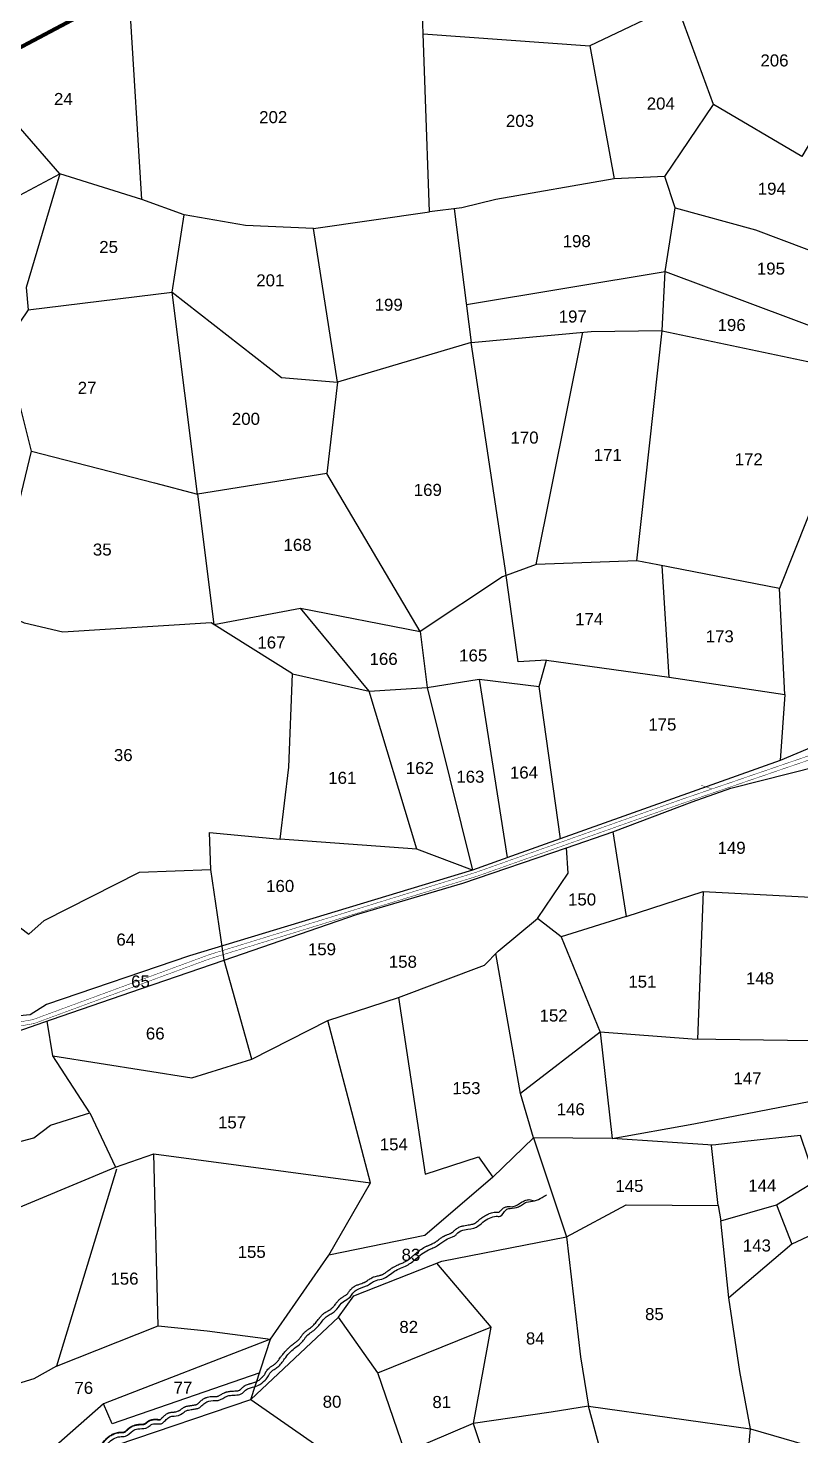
# Model space of a CAD drawing. Header units: feet. Extents: x 746667 to 763555, y 1616206 to 1623008.
# Drawn here: x 749302 to 750905, y 1618521 to 1621440 of the extents above; entities that cross this region are included whole.
import ezdxf
from ezdxf.enums import TextEntityAlignment as Align

# ---------------------------------------------------------------- set-up
doc = ezdxf.new("R2010")
doc.units = ezdxf.units.FT
doc.header["$LTSCALE"] = 15
doc.header["$MEASUREMENT"] = 0
doc.linetypes.add('HIDDEN2', pattern=[0.1875, 0.125, -0.0625])
for name, color, linetype in [('PLOT', 7, 'Continuous'), ('PLOT NO', 7, 'Continuous'), ('ROADS', 6, 'Continuous'), ('TANKS-STREAM', 4, 'Continuous')]:
    doc.layers.add(name, color=color, linetype=linetype)
doc.layers.add('VILLAGE BOUNDRY', color=5, linetype='HIDDEN2', lineweight=100)
doc.styles.get("Standard").update_dxf_attribs({"font": 'arial.ttf'})

msp = doc.modelspace()

# ---------------------------------------------------------------- linework, layer by layer
at = {"layer": 'PLOT', "lineweight": -2}
for points in [[(751096.5, 1621814.9), (751085, 1621474.6), (750907, 1621174.1), (750723.3, 1621281.7)], [(749893.8, 1621024.8), (750134.8, 1621059), (750116.6, 1621565.7)], [(750622.9, 1621132.6), (750723.3, 1621281.7), (750647.6, 1621489.3), (750467, 1621403.7)], [(749538, 1621084.7), (749514, 1621477.7)], [(750121.5, 1621428.3), (750467, 1621403.7), (750517.3, 1621127.9), (750272.3, 1621085.1), (750202, 1621067.4), (750134.8, 1621059)], [(748588.9, 1620517.5), (748679.9, 1620462), (748804.8, 1620477.9), (748997.9, 1620468.7), (749284.1, 1620459.4), (749309.1, 1620563.1), (749244.3, 1620822.5), (749023.4, 1620795.5), (749066.4, 1620977.8), (749368.1, 1621138.4), (749185.9, 1621347.2)], [(749368.1, 1621138.4), (749298.4, 1620902.6), (749302.6, 1620856.2), (749284.7, 1620830.7), (749244.7, 1620820.8)], [(749302.6, 1620856.2), (749600.9, 1620892.5), (749625.9, 1621053.1), (749538, 1621084.7), (749368.1, 1621138.4)], [(750644.4, 1621067.9), (750810.6, 1621021.7), (751029.1, 1620939.9), (751220.3, 1620868.3), (751412.3, 1620847.5), (751475.4, 1620858.1), (751504.4, 1621141.5), (751427.5, 1621130.2), (751259.4, 1621099.6), (751058.4, 1621044.6)], [(749850.7, 1620101.2), (750009.8, 1620064.9), (750129.5, 1620072.8), (750237.7, 1620089.9), (750362, 1620074.9), (750377.2, 1620129.1), (750318.6, 1620126.2), (750291.2, 1620320.3), (750221, 1620788.4), (750470, 1620811.4), (750617, 1620812.8), (750623.7, 1620935.3), (750644.4, 1621067.9), (750622.9, 1621132.6), (750517.3, 1621127.9)], [(749309.1, 1620563.1), (749564.4, 1620497.5), (749653.2, 1620473.7), (749600.9, 1620892.5), (749827.6, 1620715.4), (749944, 1620706.1), (749893.8, 1621024.8), (749753, 1621030.8), (749625.9, 1621053.1)], [(750186.1, 1621065.4), (750221, 1620788.4), (749944, 1620706.1), (749921.9, 1620516.6), (749653.2, 1620473.7), (749687, 1620203.3), (749866.9, 1620237), (750115, 1620188.6), (749921.9, 1620516.6)], [(750617, 1620812.4), (750932.7, 1620746.2), (750980.4, 1620802.4), (751029.1, 1620939.9), (751058.4, 1621044.6)], [(750211.1, 1620867.2), (750623.7, 1620935.3), (750980.4, 1620802.4), (751022.3, 1620778.8), (751023.9, 1620611.7), (751015.3, 1620491.2), (750948.2, 1620498.7), (750860.4, 1620278.2), (750608, 1620326.9), (750564.5, 1620335.3), (750356.1, 1620327.9), (750286.2, 1620302.1), (750115, 1620188.6)], [(750356.1, 1620327.9), (750452.8, 1620809.8)], [(750564.5, 1620335.3), (750617, 1620812.4)], [(751977.1, 1620400.3), (751674.4, 1620367.1), (751514.6, 1620231.9), (751185.9, 1620057.7), (750861.7, 1619921.1), (750314.6, 1619726.6), (750223.9, 1619693.8), (749636.7, 1619516.1), (749340.3, 1619414.9), (749306.4, 1619393.6), (749224.6, 1619386.5), (748971.6, 1619336.7), (748732.1, 1619332.1), (748651.6, 1619319.6), (748585.8, 1619309.3), (748546.6, 1619303.2), (748539.4, 1619307.3), (748464.2, 1619303.6), (748399.4, 1619300.4), (748172.3, 1619298.1), (748100, 1619273), (747696.8, 1619165.7)], [(750377.2, 1620129.1), (750631.6, 1620094), (750617.2, 1620325.2)], [(750631.6, 1620094), (750871.9, 1620058.1), (750860.4, 1620278.2)], [(749228, 1619617.6), (749303.8, 1619561.3), (749335.3, 1619589.3), (749532.9, 1619689.4), (749681.4, 1619695.3), (749678.4, 1619772), (749824.6, 1619758), (749843.1, 1619907.6), (749850.7, 1620101.2), (749682, 1620206.5), (749374.2, 1620187.4), (749294.8, 1620206.4), (749210.7, 1620244.6), (749200.6, 1620144)], [(750108, 1619737.2), (750009.8, 1620064.9), (749866.9, 1620237)], [(750115, 1620188.6), (750129.5, 1620072.8), (750223.9, 1619693.8), (750108, 1619737.2), (749824.6, 1619758)], [(750237.7, 1620089.9), (750295.8, 1619719.8)], [(750406.2, 1619759.1), (750362, 1620074.9)], [(750871.9, 1620058.1), (750861.7, 1619921.1)], [(747917.2, 1619176.2), (748173, 1619223.7), (748437, 1619272.6), (748790.7, 1619266.3), (749022.1, 1619309.2), (749263.7, 1619354), (749350.5, 1619383.9), (749537.3, 1619448.3), (749709.1, 1619507.5), (749982.9, 1619601.8), (750203.8, 1619667.1), (750418.9, 1619739.9), (750515.1, 1619773.3), (750679.7, 1619835.7), (750759.7, 1619863.9), (750942.9, 1619910)], [(750542.8, 1619597.9), (750702, 1619649.9), (750938.9, 1619637.2), (751035.3, 1619664.7), (750942.9, 1619910)], [(750515.1, 1619773.3), (750542.8, 1619597.9), (750407.4, 1619555.5), (750358.3, 1619593.6)], [(749766.4, 1619301.9), (749924, 1619382.2), (750070.5, 1619429.8), (750248.8, 1619496.8), (750277.1, 1619525.8), (750358.3, 1619593.6), (750422.3, 1619687.8), (750418.9, 1619739.9)], [(749353.3, 1619308.7), (749641.8, 1619263.3), (749766.4, 1619301.9), (749709.1, 1619507.5), (749681.4, 1619695.3)], [(750702, 1619649.9), (750690.2, 1619342.9)], [(750407.4, 1619555.5), (750488.4, 1619357.5), (750513.8, 1619137), (750350.4, 1619138.8), (750323.5, 1619230.8), (750272.3, 1619520.9)], [(751128.7, 1619548.8), (751198.6, 1619389.2), (751083, 1619338.5), (750926.3, 1619339.6), (750679.6, 1619343), (750488.4, 1619357.5), (750323.5, 1619230.8)], [(750070.5, 1619429.8), (750125.7, 1619063.5), (750236.1, 1619099.5), (750266.3, 1619056.9), (750350.4, 1619138.8)], [(748867.2, 1618829.8), (748889.8, 1618752.4), (749067.5, 1618733), (749156.7, 1618941.8), (748904.3, 1619029.8), (749313.9, 1619138.8), (749348.7, 1619165.1), (749430.3, 1619190.5), (749353.3, 1619308.7), (749341.7, 1619380.9)], [(750266.3, 1619056.9), (750124.9, 1618936.2), (749925.5, 1618895.2), (750012.4, 1619045.5), (749924, 1619382.2)], [(751083, 1619338.5), (751101.5, 1619243.1), (751122.3, 1619048.1), (750994.1, 1618968.5), (750885.8, 1618918.4), (750755.1, 1618807.1), (750738.6, 1618966.5), (750854.2, 1618999.6), (750885.8, 1618918.4)], [(750854.2, 1618999.6), (750935.8, 1619049.3), (750903.9, 1619143.6), (750788.8, 1619130.8), (750722.2, 1619123.3), (750513.8, 1619137), (750683.1, 1619167.9), (751100.4, 1619248.9)], [(749430.3, 1619190.5), (749483.3, 1619078), (749563, 1619105.4), (750012.4, 1619045.5)], [(750350.4, 1619138.8), (750418.6, 1618933), (750447.5, 1618684.4), (750460.3, 1618608), (750464.5, 1618582.4), (750386.9, 1618569.4), (750225.3, 1618546.2), (750084.2, 1618486), (750110.7, 1618308.6), (750009.1, 1618009.5), (749835.4, 1618003.2)], [(750691, 1618267.4), (750782.9, 1618341.9), (750800.6, 1618535), (750938.4, 1618495.3), (751048.5, 1618734.4), (751122, 1618805.1), (751275.4, 1618698.1), (751373.7, 1618706.7), (751347.6, 1618811.1), (751394.5, 1618855.2), (751600.8, 1618884.1), (751839.2, 1618913.5), (751995.1, 1619011), (752008.2, 1619137.2)], [(750733.1, 1618998), (750719.2, 1619123)], [(749361.3, 1618665), (749571.7, 1618748.9), (749563, 1619105.4)], [(749485.5, 1619073.4), (749361.3, 1618665), (749314.1, 1618638.5), (749048, 1618557.2), (749067.2, 1618733)], [(749156.7, 1618941.8), (749483.3, 1619078)], [(749946, 1618766.8), (749977.9, 1618810.9), (750160.4, 1618882.9), (750418.6, 1618933), (750542.6, 1618999.7), (750733.1, 1618998), (750738.6, 1618966.5)], [(749571.7, 1618748.9), (749673.2, 1618738.7), (749805, 1618720.9), (749925.5, 1618895.2)], [(750149.4, 1618878.6), (750262.1, 1618745.7), (750225.3, 1618546.2), (750309.2, 1618294), (750383.2, 1618112.9), (750320.5, 1618009.5), (750295.3, 1617841.1), (750093.5, 1617926.5), (750009.1, 1618009.5), (750325.3, 1618017.3), (750787.3, 1618087.9), (750704.1, 1618188.6), (750691, 1618267.4), (750572, 1618222.9), (750534.4, 1618323.6), (750309.2, 1618294)], [(750534.4, 1618323.6), (750464.5, 1618582.4), (750800.6, 1618535), (750778, 1618654.2), (750755.1, 1618807.1)], [(749764.4, 1618596.3), (749927.7, 1618481.7), (750084.2, 1618486), (750027.5, 1618651.1), (749946, 1618766.8), (749764.4, 1618596.3)], [(750027.5, 1618651.1), (750262.1, 1618745.7)], [(749805, 1618720.9), (749458.6, 1618587), (749232.1, 1618388.5)], [(749419.9, 1618311.4), (749486.7, 1618501.7), (749764.4, 1618596.3), (749805, 1618720.9)], [(749782.4, 1618651.6), (749476.6, 1618545.5), (749458.6, 1618587)]]:
    msp.add_lwpolyline(points, dxfattribs=at)
at = {"layer": 'ROADS', "linetype": 'HIDDEN2', "lineweight": -2, "ltscale": 10, "const_width": 0.994}
for points in [[(747694, 1619152.7), (748123.9, 1619246.1), (748446.2, 1619289.3), (748791.3, 1619293.2), (749311.9, 1619383.8), (749677.9, 1619518.6), (750230, 1619689), (750657.9, 1619840.8), (750976.4, 1619950.1), (751266.8, 1620081)], [(747695.8, 1619144.5), (748125.3, 1619237.7), (748446.8, 1619280.8), (748792.1, 1619284.7), (749314.1, 1619375.6), (749680.6, 1619510.6), (750232.6, 1619681), (750660.6, 1619832.8), (750979.6, 1619942.2), (751270.3, 1620073.3)]]:
    msp.add_lwpolyline(points, dxfattribs=at)
at = {"layer": 'ROADS', "linetype": 'HIDDEN2', "lineweight": -2, "ltscale": 150, "const_width": 0.994}
msp.add_lwpolyline([(750697.4, 1619870), (750697.4, 1619870), (750720.4, 1619862.3)], dxfattribs=at)
at = {"layer": 'TANKS-STREAM', "lineweight": -2}
for points in [[(749366.8, 1618333.2), (749365.9, 1618356.2), (749384.1, 1618388.2), (749403.8, 1618410), (749429, 1618448), (749452.2, 1618479), (749468.3, 1618505.3), (749492.2, 1618518.8), (749504.4, 1618519.9), (749519.3, 1618530.9), (749529.6, 1618534.9), (749546.1, 1618536.7), (749553.4, 1618540.9), (749556.8, 1618543.7), (749568.6, 1618545.6), (749580.6, 1618546.8), (749584.9, 1618550.8), (749588.8, 1618554.5), (749595.8, 1618559.9), (749605.1, 1618561.5), (749621.7, 1618566.7), (749630.1, 1618572.7), (749640.2, 1618574.9), (749648.8, 1618576.4), (749655.8, 1618578.1), (749664.5, 1618585.2), (749672.8, 1618591.3), (749690.1, 1618593.9), (749696.6, 1618594.2), (749714.9, 1618603.1), (749721.6, 1618604.5), (749747, 1618609.3), (749755.1, 1618616.9), (749763.6, 1618620.3), (749778.6, 1618625), (749794, 1618636.4), (749801, 1618645.2), (749803.8, 1618650.3), (749812.5, 1618658.4), (749819.9, 1618663.4), (749834.1, 1618680.3), (749854.4, 1618702.2), (749868, 1618713), (749875.1, 1618721.1), (749878.6, 1618726.2), (749896.8, 1618741.1), (749912.1, 1618758.5), (749920.1, 1618767.4), (749928.9, 1618772.7), (749937, 1618778), (749942.3, 1618783.3), (749956.1, 1618799.2), (749969.8, 1618808.4), (749975.6, 1618816.2), (749982.7, 1618822.9), (750003.9, 1618831.5), (750012.6, 1618836.9), (750020.3, 1618841.6), (750035.5, 1618845.7), (750050.5, 1618853.5), (750062.1, 1618862), (750087.7, 1618874.2), (750097.5, 1618880.3), (750106.4, 1618887.8), (750132.4, 1618906.3), (750141.8, 1618910.2), (750151.5, 1618915.6), (750168.6, 1618927.3), (750182.3, 1618933.1), (750188.4, 1618936.6), (750193.3, 1618941.5), (750207.4, 1618948.2), (750232.2, 1618953.7), (750245.4, 1618963.9), (750259.1, 1618972.3), (750273, 1618976), (750280.9, 1618976), (750293.3, 1618989.3), (750301.7, 1618992.2), (750319.5, 1618995.7), (750327.2, 1619000.5), (750335.8, 1619005.2), (750352.7, 1619007.9), (750368, 1619014.9), (750377.4, 1619020.3)], [(750278.4, 1618984.2), (750283, 1618988.5), (750288.4, 1618993.2), (750294.5, 1618995.8), (750301.7, 1618996), (750308.3, 1618996.1), (750325.3, 1619004.9), (750332.5, 1619008.6), (750341.4, 1619010.5), (750352.4, 1619007.8)]]:
    msp.add_spline(points, degree=3, dxfattribs=at)
for points, knots in [([(749576.2, 1618554.1), (749576.2, 1618554.1), (749576.3, 1618554.2), (749576.6, 1618554.4), (749576.8, 1618554.6), (749577.3, 1618555.1), (749577.7, 1618555.5), (749578.3, 1618556.1), (749578.5, 1618556.3), (749578.8, 1618556.7), (749579, 1618556.8), (749579.3, 1618557.1), (749579.4, 1618557.3), (749579.9, 1618557.8), (749580.2, 1618558), (749581, 1618558.9), (749581.6, 1618559.4), (749582.4, 1618560.1), (749582.6, 1618560.3), (749583, 1618560.7), (749583.1, 1618560.8), (749583.5, 1618561.2), (749583.7, 1618561.3), (749584.2, 1618561.9), (749584.6, 1618562.2), (749585.8, 1618563.3), (749586.7, 1618564.1), (749588.8, 1618565.7), (749589.9, 1618566.4), (749591.6, 1618567.3), (749591.9, 1618567.4), (749592.7, 1618567.8), (749593.1, 1618568), (749594, 1618568.3), (749594.5, 1618568.5), (749595.7, 1618568.8), (749596.6, 1618569), (749598.6, 1618569.4), (749599.8, 1618569.6), (749601.9, 1618569.8), (749602.9, 1618569.9), (749604.1, 1618570), (749604.4, 1618570), (749605.4, 1618570.1), (749606.1, 1618570.2), (749608, 1618570.5), (749609.2, 1618570.7), (749611.7, 1618571.3), (749612.9, 1618571.7), (749614.5, 1618572.4), (749615, 1618572.6), (749615.8, 1618573.1), (749616.2, 1618573.3), (749616.7, 1618573.6), (749616.8, 1618573.7), (749617.1, 1618573.9), (749617.2, 1618573.9), (749617.6, 1618574.2), (749617.9, 1618574.4), (749618.8, 1618575.1), (749619.4, 1618575.7), (749621, 1618577), (749621.9, 1618577.6), (749623.8, 1618578.9), (749624.7, 1618579.5), (749626.2, 1618580.3), (749626.6, 1618580.5), (749627.4, 1618580.8), (749627.8, 1618581), (749629, 1618581.4), (749629.8, 1618581.7), (749631.9, 1618582.3), (749633.2, 1618582.5), (749635.6, 1618582.9), (749636.7, 1618583), (749638, 1618583.2), (749638.4, 1618583.2), (749639, 1618583.3), (749639.2, 1618583.4), (749639.7, 1618583.4), (749640, 1618583.5), (749640.7, 1618583.6), (749641.2, 1618583.7), (749642.8, 1618584), (749643.9, 1618584.2), (749645.7, 1618584.5), (749646.4, 1618584.6), (749647.4, 1618584.8), (749647.7, 1618584.8), (749648.2, 1618584.9), (749648.4, 1618585), (749649.1, 1618585.1), (749649.5, 1618585.1), (749650.5, 1618585.4), (749651.1, 1618585.5), (749651.7, 1618585.7), (749651.8, 1618585.7), (749652.1, 1618585.8), (749652.1, 1618585.8), (749652.3, 1618585.9), (749652.3, 1618585.9), (749652.4, 1618586), (749652.5, 1618586), (749652.7, 1618586.1), (749652.8, 1618586.2), (749653.4, 1618586.5), (749653.8, 1618586.8), (749654.8, 1618587.7), (749655.3, 1618588.2), (749656.5, 1618589.4), (749657.2, 1618590), (749658.4, 1618591.2), (749658.8, 1618591.6), (749659.7, 1618592.4), (749660.1, 1618592.8), (749661.5, 1618594), (749662.5, 1618594.8), (749664.3, 1618596.2), (749665.1, 1618596.7), (749666.9, 1618597.8), (749667.9, 1618598.4), (749669.4, 1618599.1), (749669.8, 1618599.3), (749670.6, 1618599.6), (749671, 1618599.8), (749672.3, 1618600.2), (749673.1, 1618600.5), (749676, 1618601.3), (749678, 1618601.7), (749681.9, 1618602.1), (749683.8, 1618602.2), (749686.3, 1618602.3), (749687.1, 1618602.3), (749688.5, 1618602.4), (749689.2, 1618602.4), (749690.2, 1618602.4), (749690.5, 1618602.4), (749691.1, 1618602.4), (749691.4, 1618602.4), (749692.2, 1618602.4), (749692.7, 1618602.4), (749693.5, 1618602.4), (749693.8, 1618602.4), (749694.4, 1618602.5), (749694.7, 1618602.5), (749695.2, 1618602.6), (749695.5, 1618602.7), (749696.3, 1618602.9), (749696.9, 1618603.2), (749698.3, 1618603.8), (749699, 1618604.2), (749700.7, 1618605.1), (749701.6, 1618605.7), (749703.5, 1618606.8), (749704.5, 1618607.5), (749706.7, 1618608.7), (749707.8, 1618609.4), (749709.7, 1618610.2), (749710.3, 1618610.5), (749711.3, 1618610.9), (749711.7, 1618611), (749712.5, 1618611.3), (749713, 1618611.5), (749714.2, 1618611.8), (749715.1, 1618612), (749717.2, 1618612.5), (749718.4, 1618612.7), (749720.6, 1618613), (749721.6, 1618613.1), (749723.5, 1618613.2), (749724.4, 1618613.3), (749727.2, 1618613.4), (749729, 1618613.5), (749732.3, 1618613.7), (749733.9, 1618613.8), (749736.5, 1618614.1), (749737.5, 1618614.3), (749739.1, 1618614.7), (749739.8, 1618615), (749740.9, 1618615.5), (749741.4, 1618615.7), (749741.9, 1618616.1), (749742, 1618616.2), (749742.2, 1618616.3), (749742.3, 1618616.4), (749742.7, 1618616.8), (749742.9, 1618617), (749743.7, 1618617.8), (749744.3, 1618618.4), (749745.6, 1618619.8), (749746.3, 1618620.5), (749748, 1618622.1), (749749, 1618622.9), (749750.4, 1618623.9), (749750.6, 1618624.1), (749751.2, 1618624.4), (749751.4, 1618624.6), (749752.2, 1618625.1), (749752.8, 1618625.4), (749754.7, 1618626.3), (749756, 1618626.8), (749758.5, 1618627.7), (749759.7, 1618628), (749761.2, 1618628.4), (749761.7, 1618628.5), (749762.5, 1618628.8), (749763, 1618628.9), (749764.2, 1618629.2), (749765.1, 1618629.4), (749767.5, 1618630.1), (749769, 1618630.5), (749771.8, 1618631.4), (749773.2, 1618631.9), (749774.8, 1618632.6), (749775.2, 1618632.8), (749776, 1618633.2), (749776.5, 1618633.4), (749777.7, 1618634.1), (749778.5, 1618634.6), (749781.7, 1618636.7), (749784, 1618638.7), (749786.8, 1618641.3), (749787.2, 1618641.7), (749787.9, 1618642.4), (749788.3, 1618642.8), (749788.9, 1618643.4), (749789.2, 1618643.7), (749790.1, 1618644.7), (749790.7, 1618645.4), (749791.5, 1618646.4), (749791.8, 1618646.8), (749792.7, 1618647.9), (749793.2, 1618648.6), (749793.7, 1618649.5), (749793.7, 1618649.7), (749793.9, 1618650), (749794, 1618650.2), (749794.3, 1618650.8), (749794.5, 1618651.2), (749795, 1618652.1), (749795.2, 1618652.6), (749795.8, 1618653.6), (749796.2, 1618654.3), (749797, 1618655.6), (749797.5, 1618656.2), (749799, 1618658.3), (749800.2, 1618659.5), (749802.6, 1618661.7), (749803.8, 1618662.7), (749805.9, 1618664.2), (749806.7, 1618664.8), (749808.3, 1618665.8), (749809, 1618666.3), (749810.5, 1618667.3), (749811.2, 1618667.7), (749812.4, 1618668.5), (749812.9, 1618668.8), (749813.7, 1618669.4), (749814, 1618669.6), (749814.5, 1618670), (749814.7, 1618670.2), (749815.1, 1618670.5), (749815.3, 1618670.7), (749815.9, 1618671.2), (749816.4, 1618671.6), (749817.6, 1618672.8), (749818.4, 1618673.7), (749820.5, 1618676.2), (749821.8, 1618677.9), (749824, 1618681), (749824.9, 1618682.2), (749826.3, 1618684.1), (749826.8, 1618684.8), (749827.7, 1618686.1), (749828.2, 1618686.7), (749829.7, 1618688.7), (749830.7, 1618689.9), (749833.7, 1618693.7), (749835.8, 1618696.1), (749839.5, 1618700.1), (749841, 1618701.6), (749843.7, 1618704.1), (749844.7, 1618705.1), (749846.6, 1618706.7), (749847.4, 1618707.4), (749848.8, 1618708.6), (749849.4, 1618709), (749851.2, 1618710.4), (749852.3, 1618711.3), (749855.3, 1618713.5), (749857.1, 1618714.8), (749859.4, 1618716.7), (749860.1, 1618717.3), (749861.2, 1618718.3), (749861.7, 1618718.7), (749863, 1618720), (749863.9, 1618720.9), (749865.6, 1618722.7), (749866.4, 1618723.7), (749867.4, 1618725.1), (749867.6, 1618725.4), (749868, 1618725.9), (749868.2, 1618726.2), (749868.8, 1618727.1), (749869.3, 1618727.7), (749870.3, 1618729.2), (749870.9, 1618730), (749871.8, 1618731.2), (749872.1, 1618731.6), (749872.8, 1618732.4), (749873.1, 1618732.8), (749874.1, 1618733.9), (749874.8, 1618734.6), (749877.2, 1618736.9), (749878.9, 1618738.3), (749882.3, 1618740.9), (749883.9, 1618742), (749887, 1618744.2), (749888.5, 1618745.3), (749890.2, 1618746.7), (749890.6, 1618747), (749891.3, 1618747.6), (749891.6, 1618747.8), (749892.2, 1618748.4), (749892.5, 1618748.7), (749893.4, 1618749.5), (749894.1, 1618750.1), (749895.8, 1618751.9), (749897, 1618753.2), (749899.2, 1618755.8), (749900.2, 1618757.1), (749902.1, 1618759.5), (749903, 1618760.7), (749904.3, 1618762.4), (749904.7, 1618762.9), (749905.5, 1618763.9), (749905.8, 1618764.3), (749906.5, 1618765.2), (749906.9, 1618765.7), (749908, 1618767.1), (749908.8, 1618768.1), (749910.2, 1618769.7), (749910.8, 1618770.3), (749912.2, 1618771.7), (749913, 1618772.5), (749914.5, 1618773.8), (749915.2, 1618774.3), (749916.7, 1618775.4), (749917.4, 1618775.9), (749919.5, 1618777.3), (749921, 1618778.1), (749923, 1618779.2), (749923.7, 1618779.6), (749924.9, 1618780.2), (749925.4, 1618780.5), (749926.3, 1618781), (749926.7, 1618781.3), (749928, 1618782), (749928.8, 1618782.5), (749930.3, 1618783.5), (749930.9, 1618784), (749931.7, 1618784.7), (749932, 1618784.9), (749932.5, 1618785.3), (749932.7, 1618785.6), (749933.5, 1618786.3), (749934, 1618786.8), (749935.3, 1618788.2), (749936.1, 1618789.1), (749937.7, 1618791.2), (749938.5, 1618792.2), (749940.5, 1618794.9), (749941.7, 1618796.5), (749944.4, 1618799.8), (749945.9, 1618801.5), (749948.2, 1618803.7), (749948.8, 1618804.3), (749949.9, 1618805.2), (749950.3, 1618805.5), (749951, 1618806), (749951.3, 1618806.2), (749951.8, 1618806.6), (749952.1, 1618806.8), (749953, 1618807.4), (749953.5, 1618807.8), (749955.1, 1618808.8), (749956.2, 1618809.4), (749958.1, 1618810.5), (749959, 1618811), (749960.6, 1618812), (749961.4, 1618812.4), (749962.6, 1618813.3), (749963.1, 1618813.7), (749963.6, 1618814.3), (749963.7, 1618814.4), (749964, 1618814.6), (749964.1, 1618814.8), (749964.5, 1618815.3), (749964.8, 1618815.6), (749965.6, 1618816.7), (749966.2, 1618817.5), (749967.4, 1618819.3), (749968, 1618820.3), (749969.2, 1618821.8), (749969.5, 1618822.2), (749970.2, 1618823.1), (749970.6, 1618823.5), (749971.7, 1618824.7), (749972.5, 1618825.5), (749974.1, 1618827), (749974.9, 1618827.7), (749976.3, 1618828.8), (749976.9, 1618829.2), (749978, 1618830), (749978.5, 1618830.3), (749979.5, 1618830.9), (749980, 1618831.2), (749981.5, 1618832), (749982.5, 1618832.5), (749985.4, 1618833.8), (749987.3, 1618834.5), (749990.9, 1618835.8), (749992.6, 1618836.3), (749995.8, 1618837.4), (749997.3, 1618837.9), (749999, 1618838.7), (749999.4, 1618838.8), (750000.1, 1618839.1), (750000.3, 1618839.3), (750001.2, 1618839.7), (750001.7, 1618840), (750003.5, 1618841.1), (750004.8, 1618841.9), (750006.7, 1618843.2), (750007.2, 1618843.5), (750008.7, 1618844.6), (750009.8, 1618845.3), (750012.1, 1618846.9), (750013.4, 1618847.6), (750015.3, 1618848.6), (750015.8, 1618848.9), (750016.6, 1618849.3), (750017, 1618849.5), (750018.3, 1618850), (750019.1, 1618850.3), (750021.6, 1618851.1), (750023.3, 1618851.5), (750026.3, 1618852.2), (750027.7, 1618852.5), (750030.3, 1618853.1), (750031.5, 1618853.4), (750032.9, 1618853.8), (750033.2, 1618853.9), (750034.2, 1618854.2), (750034.8, 1618854.4), (750036.7, 1618855.2), (750038, 1618855.8), (750040.3, 1618857), (750041.4, 1618857.6), (750043.2, 1618858.8), (750043.9, 1618859.3), (750045.3, 1618860.3), (750045.9, 1618860.7), (750047.2, 1618861.7), (750047.8, 1618862.1), (750049.8, 1618863.6), (750051.1, 1618864.7), (750054, 1618866.8), (750055.5, 1618867.9), (750057.6, 1618869.2), (750058, 1618869.5), (750058.9, 1618870.1), (750059.4, 1618870.3), (750060.7, 1618871.1), (750061.6, 1618871.6), (750064.3, 1618873), (750066, 1618873.8), (750070.6, 1618875.9), (750073.3, 1618877), (750078.5, 1618879.2), (750080.9, 1618880.3), (750083.8, 1618881.7), (750084.5, 1618882.1), (750085.7, 1618882.7), (750086.3, 1618883.1), (750088.1, 1618884.2), (750089.3, 1618884.9), (750091.1, 1618886.1), (750091.6, 1618886.5), (750092.6, 1618887.3), (750093.1, 1618887.6), (750094, 1618888.4), (750094.5, 1618888.8), (750095.9, 1618889.9), (750096.9, 1618890.8), (750098.6, 1618892.3), (750099.4, 1618893), (750100.8, 1618894.2), (750101.5, 1618894.8), (750102.9, 1618896.1), (750103.6, 1618896.7), (750105.7, 1618898.5), (750107.1, 1618899.7), (750111.5, 1618903.3), (750114.6, 1618905.6), (750121.1, 1618910), (750124.5, 1618912), (750128.7, 1618914), (750129.2, 1618914.2), (750130.2, 1618914.6), (750130.7, 1618914.8), (750132.2, 1618915.4), (750133.1, 1618915.8), (750134.9, 1618916.5), (750135.7, 1618916.9), (750137, 1618917.4), (750137.5, 1618917.6), (750138.3, 1618917.9), (750138.7, 1618918.1), (750139.4, 1618918.4), (750139.8, 1618918.6), (750140.9, 1618919.2), (750141.6, 1618919.5), (750143.8, 1618920.7), (750145.2, 1618921.6), (750147.2, 1618922.9), (750147.9, 1618923.4), (750149.1, 1618924.3), (750149.8, 1618924.7), (750151.8, 1618926.2), (750153.1, 1618927.2), (750156.4, 1618929.6), (750158.3, 1618931), (750161.2, 1618932.8), (750162, 1618933.3), (750163.4, 1618934.1), (750163.8, 1618934.4), (750164.8, 1618934.8), (750165.2, 1618935.1), (750166.1, 1618935.5), (750166.5, 1618935.7), (750167.8, 1618936.3), (750168.7, 1618936.7), (750171.3, 1618937.8), (750173.1, 1618938.5), (750175.6, 1618939.4), (750176.4, 1618939.7), (750177.7, 1618940.3), (750178.2, 1618940.5), (750179.3, 1618941), (750179.9, 1618941.3), (750181, 1618941.9), (750181.5, 1618942.2), (750182.2, 1618942.7), (750182.5, 1618942.9), (750182.9, 1618943.2), (750183, 1618943.2), (750183.2, 1618943.4), (750183.4, 1618943.6), (750184, 1618944.2), (750184.5, 1618944.7), (750185.6, 1618945.8), (750186.2, 1618946.5), (750187.2, 1618947.4), (750187.4, 1618947.6), (750187.8, 1618948), (750188.1, 1618948.2), (750188.7, 1618948.8), (750189.2, 1618949.2), (750190.6, 1618950.2), (750191.6, 1618950.9), (750194.6, 1618952.7), (750196.8, 1618953.7), (750201.2, 1618955.4), (750203.4, 1618956), (750207.7, 1618957), (750209.8, 1618957.4), (750213.8, 1618958), (750215.7, 1618958.2), (750219.3, 1618958.7), (750220.9, 1618959), (750223.9, 1618959.7), (750225.3, 1618960), (750227, 1618960.7), (750227.5, 1618960.9), (750228.2, 1618961.2), (750228.4, 1618961.3), (750228.8, 1618961.6), (750229, 1618961.7), (750229.6, 1618962.1), (750230.1, 1618962.3), (750231.5, 1618963.3), (750232.6, 1618964.2), (750234.9, 1618966.1), (750236.1, 1618967.2), (750238, 1618968.8), (750238.6, 1618969.3), (750239.8, 1618970.3), (750240.3, 1618970.7), (750241.4, 1618971.5), (750241.9, 1618971.9), (750243.5, 1618973.1), (750244.6, 1618973.8), (750247.9, 1618976), (750250.2, 1618977.3), (750253.1, 1618978.8), (750253.8, 1618979.1), (750255.1, 1618979.8), (750255.8, 1618980.1), (750257.1, 1618980.8), (750257.9, 1618981.1), (750260, 1618982), (750261.6, 1618982.6), (750264.9, 1618983.6), (750266.7, 1618984), (750269.2, 1618984.4), (750269.8, 1618984.4), (750270.8, 1618984.5), (750271.3, 1618984.5), (750272.1, 1618984.6), (750272.5, 1618984.6), (750273.1, 1618984.6), (750273.4, 1618984.5), (750273.9, 1618984.5), (750274.2, 1618984.5), (750274.9, 1618984.5), (750275.4, 1618984.4), (750276.5, 1618984.3), (750277.1, 1618984.3), (750277.9, 1618984.2), (750278.2, 1618984.2), (750278.4, 1618984.2)], [329.470249, 329.470249, 329.470249, 329.470249, 330.758664, 330.758664, 332.047079, 332.047079, 333.947576, 333.947576, 334.691261, 334.691261, 335.250418, 335.250418, 335.809574, 335.809574, 336.927886, 336.927886, 339.164511, 339.164511, 340.072676, 340.072676, 340.793694, 340.793694, 341.514713, 341.514713, 342.95675, 342.95675, 345.704923, 345.704923, 348.453095, 348.453095, 349.130574, 349.130574, 349.999476, 349.999476, 350.868378, 350.868378, 352.606182, 352.606182, 355.380777, 355.380777, 358.155373, 358.155373, 359.220154, 359.220154, 361.455761, 361.455761, 365.926977, 365.926977, 371.155224, 371.155224, 373.504879, 373.504879, 375.562882, 375.562882, 376.235688, 376.235688, 376.908494, 376.908494, 378.254107, 378.254107, 381.01227, 381.01227, 383.770432, 383.770432, 386.088688, 386.088688, 386.925518, 386.925518, 387.762347, 387.762347, 389.436007, 389.436007, 392.477936, 392.477936, 395.519864, 395.519864, 396.609122, 396.609122, 397.467041, 397.467041, 398.324959, 398.324959, 400.040797, 400.040797, 403.472471, 403.472471, 405.58469, 405.58469, 406.307517, 406.307517, 407.030343, 407.030343, 408.475996, 408.475996, 410.974515, 410.974515, 412.003678, 412.003678, 412.725626, 412.725626, 413.321008, 413.321008, 413.91639, 413.91639, 415.107155, 415.107155, 417.891038, 417.891038, 420.674922, 420.674922, 423.458806, 423.458806, 425.000932, 425.000932, 426.543057, 426.543057, 429.627308, 429.627308, 431.901372, 431.901372, 434.40113, 434.40113, 435.398449, 435.398449, 436.395768, 436.395768, 438.390406, 438.390406, 443.230542, 443.230542, 448.070678, 448.070678, 450.008594, 450.008594, 452.000292, 452.000292, 452.91471, 452.91471, 453.829128, 453.829128, 455.657963, 455.657963, 457.042008, 457.042008, 458.733968, 458.733968, 460.425927, 460.425927, 463.710581, 463.710581, 466.995235, 466.995235, 470.279888, 470.279888, 473.564542, 473.564542, 476.849195, 476.849195, 478.288561, 478.288561, 479.254402, 479.254402, 480.220243, 480.220243, 482.151925, 482.151925, 485.210136, 485.210136, 487.661779, 487.661779, 490.113422, 490.113422, 495.258621, 495.258621, 500.403819, 500.403819, 504.660771, 504.660771, 508.225134, 508.225134, 511.789497, 511.789497, 512.627561, 512.627561, 513.465625, 513.465625, 515.141752, 515.141752, 517.797311, 517.797311, 520.45287, 520.45287, 523.108429, 523.108429, 523.722814, 523.722814, 524.337198, 524.337198, 525.565968, 525.565968, 528.700106, 528.700106, 531.834244, 531.834244, 533.124958, 533.124958, 534.415671, 534.415671, 536.997098, 536.997098, 542.159951, 542.159951, 547.322804, 547.322804, 549.1559, 549.1559, 550.988996, 550.988996, 554.655188, 554.655188, 565.073339, 565.073339, 566.989694, 566.989694, 568.529034, 568.529034, 570.068374, 570.068374, 573.147054, 573.147054, 575.03352, 575.03352, 578.806453, 578.806453, 579.553062, 579.553062, 580.29967, 580.29967, 581.792887, 581.792887, 583.098334, 583.098334, 584.708918, 584.708918, 586.319501, 586.319501, 590.050852, 590.050852, 593.782202, 593.782202, 596.330061, 596.330061, 598.912924, 598.912924, 601.495787, 601.495787, 603.63809, 603.63809, 605.112921, 605.112921, 606.221262, 606.221262, 607.329602, 607.329602, 609.546284, 609.546284, 613.979646, 613.979646, 621.06485, 621.06485, 625.622727, 625.622727, 627.901507, 627.901507, 630.180288, 630.180288, 634.737848, 634.737848, 643.852968, 643.852968, 649.848902, 649.848902, 653.946878, 653.946878, 656.842633, 656.842633, 658.957348, 658.957348, 663.026698, 663.026698, 669.99448, 669.99448, 673.032721, 673.032721, 675.28558, 675.28558, 679.791299, 679.791299, 684.297017, 684.297017, 685.621949, 685.621949, 686.740108, 686.740108, 689.225024, 689.225024, 691.709941, 691.709941, 692.919426, 692.919426, 694.128912, 694.128912, 696.547883, 696.547883, 702.272778, 702.272778, 707.997673, 707.997673, 713.722568, 713.722568, 715.499093, 715.499093, 716.987072, 716.987072, 718.475051, 718.475051, 721.451008, 721.451008, 727.402924, 727.402924, 732.564756, 732.564756, 737.047158, 737.047158, 739.028298, 739.028298, 740.673242, 740.673242, 742.318186, 742.318186, 745.608074, 745.608074, 747.827398, 747.827398, 750.351963, 750.351963, 752.434839, 752.434839, 754.517715, 754.517715, 758.830665, 758.830665, 761.266402, 761.266402, 762.992854, 762.992854, 764.719305, 764.719305, 768.172208, 768.172208, 771.194314, 771.194314, 772.570423, 772.570423, 773.946531, 773.946531, 776.698748, 776.698748, 780.948707, 780.948707, 785.198667, 785.198667, 790.913555, 790.913555, 796.628442, 796.628442, 798.704284, 798.704284, 799.899545, 799.899545, 800.712351, 800.712351, 801.525156, 801.525156, 803.150766, 803.150766, 806.401987, 806.401987, 809.653207, 809.653207, 812.904428, 812.904428, 816.155649, 816.155649, 817.187944, 817.187944, 818.22024, 818.22024, 820.284831, 820.284831, 823.38978, 823.38978, 826.49473, 826.49473, 827.811182, 827.811182, 829.127634, 829.127634, 831.760538, 831.760538, 834.17263, 834.17263, 835.821232, 835.821232, 837.173014, 837.173014, 838.524796, 838.524796, 841.228361, 841.228361, 846.543654, 846.543654, 851.858946, 851.858946, 857.174239, 857.174239, 858.768848, 858.768848, 860.009409, 860.009409, 862.408429, 862.408429, 867.720881, 867.720881, 869.582172, 869.582172, 873.304753, 873.304753, 877.027334, 877.027334, 878.239882, 878.239882, 879.199839, 879.199839, 881.264661, 881.264661, 885.489967, 885.489967, 889.715273, 889.715273, 893.940579, 893.940579, 895.238276, 895.238276, 897.842865, 897.842865, 903.052045, 903.052045, 907.349372, 907.349372, 910.445542, 910.445542, 912.974731, 912.974731, 915.503919, 915.503919, 920.562295, 920.562295, 925.620672, 925.620672, 926.985915, 926.985915, 928.351157, 928.351157, 931.081642, 931.081642, 936.542613, 936.542613, 945.167983, 945.167983, 953.793354, 953.793354, 956.205574, 956.205574, 958.617795, 958.617795, 963.442237, 963.442237, 965.84871, 965.84871, 967.883789, 967.883789, 969.918869, 969.918869, 973.989028, 973.989028, 977.086663, 977.086663, 979.773364, 979.773364, 982.460066, 982.460066, 987.833468, 987.833468, 998.580272, 998.580272, 1009.327077, 1009.327077, 1010.795517, 1010.795517, 1012.263958, 1012.263958, 1015.200839, 1015.200839, 1017.968786, 1017.968786, 1019.675084, 1019.675084, 1021.104611, 1021.104611, 1022.534138, 1022.534138, 1025.393192, 1025.393192, 1031.111301, 1031.111301, 1033.670487, 1033.670487, 1036.229672, 1036.229672, 1041.348043, 1041.348043, 1047.950698, 1047.950698, 1050.448735, 1050.448735, 1051.862694, 1051.862694, 1053.103369, 1053.103369, 1054.344044, 1054.344044, 1056.825394, 1056.825394, 1062.359306, 1062.359306, 1065.101438, 1065.101438, 1067.042104, 1067.042104, 1069.474415, 1069.474415, 1071.906726, 1071.906726, 1073.937536, 1073.937536, 1074.568591, 1074.568591, 1075.753887, 1075.753887, 1078.161383, 1078.161383, 1080.568879, 1080.568879, 1081.220233, 1081.220233, 1081.871587, 1081.871587, 1083.174295, 1083.174295, 1085.779711, 1085.779711, 1091.36615, 1091.36615, 1096.952589, 1096.952589, 1102.539028, 1102.539028, 1108.125467, 1108.125467, 1113.711906, 1113.711906, 1119.298345, 1119.298345, 1121.986934, 1121.986934, 1123.067426, 1123.067426, 1124.147917, 1124.147917, 1126.3089, 1126.3089, 1131.153255, 1131.153255, 1135.99761, 1135.99761, 1138.270196, 1138.270196, 1140.030384, 1140.030384, 1141.790573, 1141.790573, 1145.31095, 1145.31095, 1152.351705, 1152.351705, 1154.376954, 1154.376954, 1156.419241, 1156.419241, 1158.461529, 1158.461529, 1162.546103, 1162.546103, 1166.630678, 1166.630678, 1167.906095, 1167.906095, 1168.909709, 1168.909709, 1169.605755, 1169.605755, 1170.166011, 1170.166011, 1170.726266, 1170.726266, 1171.846777, 1171.846777, 1173.687092, 1173.687092, 1174.983222, 1174.983222, 1174.983222, 1174.983222]), ([(749357.6, 1618331.9), (749357.5, 1618332.6), (749357.4, 1618333.4), (749357.1, 1618335.5), (749356.9, 1618337), (749356.4, 1618341.3), (749356.2, 1618344.2), (749356, 1618350.2), (749356.1, 1618353.3), (749356.7, 1618357.3), (749356.8, 1618358.2), (749357.2, 1618360), (749357.4, 1618360.9), (749358.1, 1618363.4), (749358.6, 1618365.1), (749360.4, 1618370.1), (749362, 1618373.3), (749365.5, 1618379.3), (749367.4, 1618382.2), (749371.4, 1618387.6), (749373.6, 1618390.2), (749377.4, 1618394.7), (749379.1, 1618396.6), (749382.6, 1618400.3), (749384.2, 1618402.1), (749387.5, 1618405.6), (749389.1, 1618407.2), (749392.1, 1618410.5), (749393.5, 1618412.1), (749396, 1618415.1), (749397, 1618416.5), (749399.2, 1618419.3), (749400.2, 1618420.8), (749403.4, 1618425.3), (749405.4, 1618428.5), (749409.5, 1618435.1), (749411.6, 1618438.4), (749415.8, 1618445.2), (749418.1, 1618448.7), (749421.1, 1618453), (749421.8, 1618454), (749423.2, 1618455.9), (749423.9, 1618456.8), (749426, 1618459.5), (749427.4, 1618461.3), (749431.6, 1618466.6), (749434.4, 1618470), (749439.6, 1618476.8), (749442, 1618480.1), (749444.4, 1618484), (749444.7, 1618484.5), (749445.3, 1618485.5), (749445.6, 1618486.1), (749446.5, 1618487.7), (749447.1, 1618488.8), (749449.1, 1618492.5), (749450.5, 1618495.1), (749453.6, 1618500.6), (749455.3, 1618503.4), (749458.1, 1618507.5), (749459.1, 1618508.9), (749461.1, 1618511.2), (749462, 1618512.3), (749464, 1618514.3), (749465, 1618515.3), (749468.2, 1618518.2), (749470.5, 1618520), (749475.4, 1618523.1), (749478, 1618524.5), (749483.6, 1618526.6), (749486.6, 1618527.5), (749490.1, 1618527.9), (749490.5, 1618528), (749491.4, 1618528.1), (749491.7, 1618528.1), (749492.5, 1618528.2), (749492.9, 1618528.2), (749493.9, 1618528.2), (749494.6, 1618528.3), (749496.3, 1618528.3), (749497.3, 1618528.3), (749499.1, 1618528.4), (749499.8, 1618528.4), (749500.8, 1618528.5), (749501.1, 1618528.6), (749501.4, 1618528.7), (749501.5, 1618528.7), (749501.6, 1618528.7), (749501.7, 1618528.7), (749501.8, 1618528.8), (749501.8, 1618528.8), (749502, 1618528.9), (749502.1, 1618528.9), (749502.6, 1618529.2), (749503, 1618529.4), (749503.9, 1618530.1), (749504.5, 1618530.5), (749505.7, 1618531.5), (749506.3, 1618532.1), (749507.7, 1618533.4), (749508.5, 1618534.1), (749510.1, 1618535.5), (749511, 1618536.3), (749512.5, 1618537.4), (749513, 1618537.8), (749514, 1618538.5), (749514.4, 1618538.7), (749515.2, 1618539.3), (749515.6, 1618539.5), (749516.9, 1618540.3), (749517.8, 1618540.7), (749520.4, 1618542), (749522.2, 1618542.7), (749525.3, 1618543.5), (749526.5, 1618543.8), (749528.2, 1618544.1), (749528.6, 1618544.2), (749529.5, 1618544.3), (749529.9, 1618544.3), (749531.1, 1618544.5), (749531.9, 1618544.5), (749534.2, 1618544.7), (749535.5, 1618544.7), (749538, 1618544.8), (749539.1, 1618544.8), (749541, 1618545), (749541.8, 1618545.2), (749542.6, 1618545.4), (749542.8, 1618545.4), (749543.1, 1618545.5), (749543.2, 1618545.6), (749543.5, 1618545.7), (749543.6, 1618545.7), (749544, 1618545.9), (749544.3, 1618546), (749545.3, 1618546.5), (749546.1, 1618547.1), (749547, 1618547.8), (749547.1, 1618547.9), (749547.4, 1618548), (749547.5, 1618548.1), (749547.8, 1618548.4), (749548.1, 1618548.7), (749548.9, 1618549.3), (749549.4, 1618549.8), (749550.4, 1618550.5), (749550.7, 1618550.8), (749551.2, 1618551.2), (749551.5, 1618551.3), (749551.9, 1618551.6), (749552.1, 1618551.7), (749552.5, 1618552), (749552.8, 1618552.1), (749553.4, 1618552.5), (749553.8, 1618552.7), (749555.1, 1618553.3), (749555.9, 1618553.6), (749558.1, 1618554.3), (749559.5, 1618554.5), (749562, 1618554.9), (749563.2, 1618555), (749565.6, 1618555.1), (749566.7, 1618555), (749568.3, 1618555), (749568.8, 1618555), (749569.8, 1618554.9), (749570.3, 1618554.9), (749571.8, 1618554.8), (749572.6, 1618554.7), (749574.1, 1618554.7), (749574.7, 1618554.7), (749575.5, 1618554.8), (749575.7, 1618554.8), (749575.8, 1618554.8)], [0, 0, 0, 0, 2.109813, 2.109813, 6.329438, 6.329438, 14.214012, 14.214012, 22.098586, 22.098586, 24.322741, 24.322741, 26.546896, 26.546896, 30.995205, 30.995205, 40.053798, 40.053798, 49.112391, 49.112391, 58.170984, 58.170984, 65.448564, 65.448564, 72.726144, 72.726144, 79.896457, 79.896457, 86.782467, 86.782467, 92.689217, 92.689217, 98.595967, 98.595967, 110.409467, 110.409467, 122.222967, 122.222967, 134.036466, 134.036466, 137.349227, 137.349227, 140.661989, 140.661989, 147.287511, 147.287511, 160.685068, 160.685068, 174.082626, 174.082626, 176.094799, 176.094799, 178.106972, 178.106972, 182.131317, 182.131317, 191.034063, 191.034063, 199.936808, 199.936808, 204.226884, 204.226884, 207.69564, 207.69564, 211.164395, 211.164395, 218.101906, 218.101906, 225.039416, 225.039416, 231.976927, 231.976927, 232.948416, 232.948416, 233.801631, 233.801631, 234.654846, 234.654846, 236.361277, 236.361277, 239.352366, 239.352366, 242.343455, 242.343455, 244.702528, 244.702528, 245.410407, 245.410407, 246.022809, 246.022809, 246.635211, 246.635211, 247.860014, 247.860014, 250.735571, 250.735571, 253.611128, 253.611128, 256.486685, 256.486685, 259.362242, 259.362242, 262.237799, 262.237799, 263.69601, 263.69601, 264.761721, 264.761721, 265.827431, 265.827431, 267.958852, 267.958852, 272.221693, 272.221693, 274.988006, 274.988006, 275.981018, 275.981018, 276.97403, 276.97403, 278.960054, 278.960054, 282.793273, 282.793273, 286.626492, 286.626492, 290.459711, 290.459711, 291.588305, 291.588305, 292.46489, 292.46489, 293.341476, 293.341476, 295.094647, 295.094647, 299.452533, 299.452533, 300.141268, 300.141268, 300.739596, 300.739596, 301.936253, 301.936253, 303.587179, 303.587179, 304.299024, 304.299024, 304.806144, 304.806144, 305.205799, 305.205799, 305.605454, 305.605454, 306.404764, 306.404764, 308.003383, 308.003383, 310.598866, 310.598866, 313.194349, 313.194349, 315.789832, 315.789832, 317.089784, 317.089784, 318.389735, 318.389735, 321.126151, 321.126151, 323.862568, 323.862568, 326.290296, 326.290296, 326.290296, 326.290296]), ([(749358.4, 1618332), (749358.3, 1618332.7), (749358.2, 1618333.5), (749357.9, 1618335.6), (749357.7, 1618337.1), (749357.2, 1618341.5), (749357, 1618344.4), (749356.8, 1618350.4), (749356.9, 1618353.5), (749357.5, 1618357.5), (749357.6, 1618358.2), (749357.9, 1618359.7), (749358.1, 1618360.4), (749358.6, 1618362.6), (749359.1, 1618364), (749360.7, 1618368.8), (749362.2, 1618372), (749365.6, 1618378), (749367.5, 1618380.9), (749371.4, 1618386.4), (749373.6, 1618389), (749377.3, 1618393.4), (749379, 1618395.2), (749382.2, 1618398.8), (749383.8, 1618400.5), (749387.8, 1618404.7), (749390, 1618407.1), (749393.2, 1618410.6), (749394.2, 1618411.7), (749395.7, 1618413.5), (749396.3, 1618414.3), (749397.5, 1618415.8), (749398.2, 1618416.7), (749399.5, 1618418.4), (749400.1, 1618419.2), (749402, 1618421.9), (749403.2, 1618423.7), (749407.2, 1618429.7), (749409.8, 1618434.1), (749415.4, 1618443.1), (749418.3, 1618447.6), (749422.1, 1618453), (749422.7, 1618453.8), (749423.9, 1618455.5), (749424.5, 1618456.3), (749426.4, 1618458.8), (749427.7, 1618460.4), (749431.5, 1618465.2), (749433.9, 1618468.2), (749438.7, 1618474.3), (749440.9, 1618477.2), (749443.5, 1618481.1), (749444, 1618481.9), (749444.9, 1618483.3), (749445.2, 1618483.9), (749445.9, 1618485.1), (749446.3, 1618485.7), (749447.3, 1618487.5), (749448, 1618488.8), (749450.1, 1618492.7), (749451.6, 1618495.4), (749454.8, 1618501), (749456.5, 1618503.9), (749459.4, 1618507.9), (749460.3, 1618509), (749462.1, 1618511.2), (749462.9, 1618512.1), (749464.7, 1618513.9), (749465.6, 1618514.8), (749468.4, 1618517.3), (749470.4, 1618518.9), (749475, 1618522), (749477.7, 1618523.4), (749483.3, 1618525.7), (749486.3, 1618526.6), (749489.9, 1618527.1), (749490.5, 1618527.2), (749491.3, 1618527.3), (749491.7, 1618527.3), (749492.3, 1618527.4), (749492.7, 1618527.4), (749493.6, 1618527.4), (749494.2, 1618527.5), (749496, 1618527.5), (749497, 1618527.5), (749498.9, 1618527.6), (749499.7, 1618527.6), (749500.8, 1618527.7), (749501.2, 1618527.8), (749501.6, 1618527.9), (749501.7, 1618527.9), (749501.8, 1618528), (749501.9, 1618528), (749502, 1618528), (749502.1, 1618528.1), (749502.3, 1618528.2), (749502.5, 1618528.2), (749503.1, 1618528.5), (749503.5, 1618528.8), (749504.6, 1618529.6), (749505.2, 1618530.1), (749506.5, 1618531.2), (749507.2, 1618531.8), (749508.7, 1618533.2), (749509.5, 1618533.9), (749511.3, 1618535.4), (749512.2, 1618536.2), (749513.7, 1618537.3), (749514.1, 1618537.6), (749515.2, 1618538.3), (749515.9, 1618538.8), (749517.3, 1618539.6), (749518, 1618540), (749520.2, 1618541), (749521.7, 1618541.6), (749524.5, 1618542.5), (749525.8, 1618542.8), (749527.7, 1618543.2), (749528.3, 1618543.3), (749529.6, 1618543.5), (749530.2, 1618543.6), (749532.1, 1618543.7), (749533.2, 1618543.8), (749535.4, 1618543.9), (749536.4, 1618543.9), (749538.3, 1618544), (749539.1, 1618544.1), (749540.7, 1618544.2), (749541.4, 1618544.3), (749542.3, 1618544.5), (749542.6, 1618544.5), (749543, 1618544.7), (749543.2, 1618544.7), (749543.7, 1618544.9), (749544.1, 1618545), (749544.8, 1618545.4), (749545.2, 1618545.6), (749545.8, 1618546), (749546.1, 1618546.1), (749546.6, 1618546.5), (749546.9, 1618546.7), (749547.4, 1618547), (749547.6, 1618547.2), (749548, 1618547.5), (749548.1, 1618547.6), (749548.3, 1618547.8), (749548.4, 1618547.9), (749548.8, 1618548.2), (749549.1, 1618548.4), (749549.9, 1618549.1), (749550.4, 1618549.6), (749551.4, 1618550.3), (749551.6, 1618550.5), (749552.1, 1618550.8), (749552.4, 1618551), (749553.2, 1618551.5), (749553.8, 1618551.8), (749555.6, 1618552.6), (749556.8, 1618553), (749559.2, 1618553.7), (749560.3, 1618553.9), (749562.6, 1618554.1), (749563.6, 1618554.2), (749565.6, 1618554.3), (749566.5, 1618554.2), (749567.9, 1618554.2), (749568.5, 1618554.2), (749570.1, 1618554.1), (749571.1, 1618554), (749572.8, 1618553.9), (749573.6, 1618553.9), (749574.9, 1618553.9), (749575.4, 1618553.9), (749575.9, 1618554), (749576.1, 1618554.1), (749576.2, 1618554.1), (749576.2, 1618554.1), (749576.2, 1618554.1)], [0, 0, 0, 0, 2.112818, 2.112818, 6.338453, 6.338453, 14.379474, 14.379474, 22.420494, 22.420494, 24.324013, 24.324013, 26.227532, 26.227532, 30.03457, 30.03457, 39.123179, 39.123179, 48.211787, 48.211787, 57.300396, 57.300396, 64.232231, 64.232231, 71.164066, 71.164066, 81.508815, 81.508815, 86.211074, 86.211074, 89.335813, 89.335813, 92.824577, 92.824577, 96.313341, 96.313341, 103.290869, 103.290869, 118.957507, 118.957507, 134.624146, 134.624146, 137.605744, 137.605744, 140.587342, 140.587342, 146.550537, 146.550537, 158.476928, 158.476928, 170.40332, 170.40332, 173.592453, 173.592453, 175.881993, 175.881993, 178.171533, 178.171533, 182.750613, 182.750613, 191.85378, 191.85378, 200.956947, 200.956947, 204.828314, 204.828314, 207.95127, 207.95127, 211.074226, 211.074226, 217.320138, 217.320138, 224.511998, 224.511998, 231.703859, 231.703859, 232.901691, 232.901691, 233.671732, 233.671732, 234.441774, 234.441774, 235.981857, 235.981857, 239.053164, 239.053164, 242.124471, 242.124471, 244.569479, 244.569479, 245.333076, 245.333076, 246.012336, 246.012336, 246.691596, 246.691596, 248.050116, 248.050116, 251.036412, 251.036412, 254.022708, 254.022708, 257.009003, 257.009003, 259.995299, 259.995299, 262.981595, 262.981595, 264.107717, 264.107717, 265.933269, 265.933269, 267.758822, 267.758822, 271.409926, 271.409926, 274.346857, 274.346857, 275.844942, 275.844942, 277.343028, 277.343028, 280.339199, 280.339199, 283.335369, 283.335369, 286.33154, 286.33154, 289.327711, 289.327711, 290.806737, 290.806737, 291.884802, 291.884802, 294.040932, 294.040932, 296.197062, 296.197062, 297.672236, 297.672236, 298.989375, 298.989375, 300.280421, 300.280421, 300.816943, 300.816943, 301.353465, 301.353465, 302.426508, 302.426508, 304.043513, 304.043513, 304.633032, 304.633032, 305.144317, 305.144317, 306.267145, 306.267145, 308.637691, 308.637691, 311.008237, 311.008237, 313.378784, 313.378784, 315.481941, 315.481941, 316.848882, 316.848882, 319.582765, 319.582765, 322.316647, 322.316647, 325.050529, 325.050529, 326.946686, 326.946686, 327.756351, 327.756351, 327.756351, 327.756351])]:
    msp.add_open_spline(points, degree=3, knots=knots, dxfattribs=at)
at = {"layer": 'VILLAGE BOUNDRY', "lineweight": -2, "ltscale": 25, "const_width": 8}
msp.add_lwpolyline([(749185.9, 1621347.2), (749458, 1621491.5)], dxfattribs=at)

# ---------------------------------------------------------------- texts
at = {"layer": 'PLOT NO', "lineweight": -2}
for s, p in [('206', (750850.1, 1621373.3)), ('24', (749375.2, 1621293.3)), ('204', (750614.3, 1621283.9)), ('202', (749810.5, 1621255.7)), ('203', (750322.3, 1621248)), ('194', (750844.5, 1621107.2)), ('25', (749469.1, 1620986.4)), ('198', (750439.9, 1620998.5)), ('201', (749804.5, 1620917.2)), ('195', (750842.7, 1620941.5)), ('199', (750050, 1620866.6)), ('197', (750431.7, 1620842.2)), ('196', (750761.2, 1620824.5)), ('27', (749424.5, 1620694.3)), ('200', (749753.9, 1620629.9)), ('170', (750331.7, 1620591)), ('171', (750504.4, 1620555)), ('172', (750796.6, 1620545.9)), ('169', (750131.1, 1620482.5)), ('168', (749861, 1620368.6)), ('35', (749455.9, 1620358.8)), ('174', (750465.8, 1620214.5)), ('167', (749806.8, 1620166.1)), ('173', (750736.5, 1620178.8)), ('166', (750039.4, 1620132)), ('165', (750225.3, 1620139.2)), ('175', (750617.5, 1619996)), ('36', (749499.5, 1619932.6)), ('162', (750114.7, 1619905.7)), ('164', (750330.5, 1619896.4)), ('161', (749953.7, 1619885.3)), ('163', (750219.3, 1619887.7)), ('149', (750761.2, 1619740.2)), ('160', (749824.9, 1619661)), ('150', (750451.1, 1619633.1)), ('64', (749504.6, 1619549.9)), ('159', (749911.6, 1619529.9)), ('158', (750079.4, 1619503.9)), ('65', (749535.2, 1619463)), ('151', (750576.1, 1619462.6)), ('148', (750820, 1619469.5)), ('152', (750392, 1619392.4)), ('66', (749565.8, 1619355.1)), ('147', (750794.1, 1619262.1)), ('153', (750211.3, 1619241.8)), ('146', (750427.6, 1619197.9)), ('157', (749725.1, 1619170.7)), ('154', (750060.6, 1619125.2)), ('145', (750549.3, 1619039)), ('144', (750824.8, 1619039.8)), ('143', (750813.6, 1618915.4)), ('155', (749765.8, 1618902.1)), ('83', (750096.1, 1618896.1)), ('156', (749502, 1618846.6)), ('85', (750601.1, 1618773.2)), ('82', (750091.5, 1618746.5)), ('84', (750353.9, 1618722.7)), ('76', (749417.6, 1618620.1)), ('77', (749623.4, 1618620.7)), ('80', (749932.5, 1618591.4)), ('81', (750160, 1618590.8))]:
    msp.add_text(s, height=25, rotation=0.1736, dxfattribs=at).set_placement(p, align=Align.MIDDLE_CENTER)

doc.saveas('drawing.dxf')
